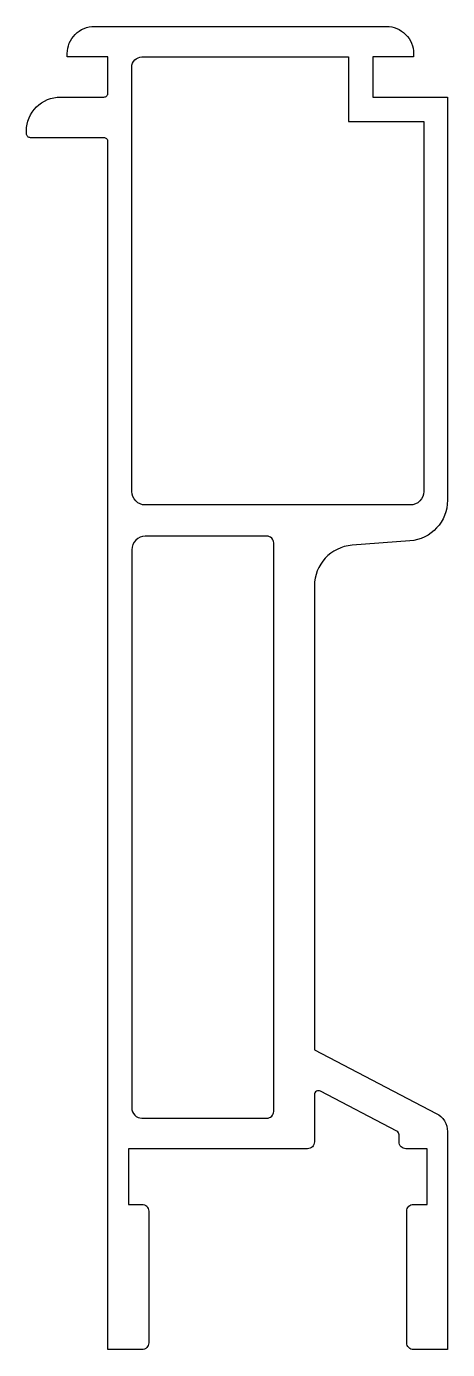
# Model space of a CAD drawing. Extents: x 240.4 to 271.4, y 173 to 270.5.
import ezdxf

# ---------------------------------------------------------------- set-up
doc = ezdxf.new("R2010")
doc.units = 0
doc.layers.add('ANA', color=220, linetype='CONTINUOUS')

msp = doc.modelspace()

# ---------------------------------------------------------------- linework, layer by layer
at = {"layer": 'ANA'}
for points in [[(246.447, 173.02), (246.447, 262.02, 0.414214), (246.147, 262.32), (240.747, 262.32, -0.414214), (240.447, 262.62), (240.447, 262.82, -0.414214), (242.947, 265.32), (246.147, 265.32, 0.414214), (246.447, 265.62), (246.447, 268.27), (243.447, 268.27), (243.447, 268.52, -0.414214), (245.447, 270.52), (266.947, 270.52, -0.414214), (268.947, 268.52), (268.947, 268.27), (265.947, 268.27), (265.947, 265.32), (271.447, 265.32), (271.447, 235.604, -0.391977), (268.676, 232.613), (264.417, 232.286, 0.391977), (261.647, 229.295), (261.647, 195.109), (270.613, 190.421, -0.284915), (271.447, 189.077), (271.447, 173.02), (268.947, 173.02, -0.414214), (268.447, 173.52), (268.447, 183.22, -0.414214), (268.947, 183.72), (269.947, 183.72), (269.947, 187.82), (268.383, 187.82, -0.414214), (267.883, 188.32), (267.883, 188.846, 0.279211), (267.722, 189.112), (262.086, 192.058, 0.563464), (261.647, 191.792), (261.647, 188.32, -0.414214), (261.147, 187.82), (247.947, 187.82), (247.947, 183.72), (248.947, 183.72, -0.414214), (249.447, 183.22), (249.447, 173.52, -0.414214), (248.947, 173.02)], [(248.197, 231.958), (248.197, 190.82, 0.414214), (248.947, 190.07), (258.147, 190.07, 0.414214), (258.647, 190.57), (258.647, 232.458, 0.414214), (258.147, 232.958), (249.197, 232.958, 0.414214)]]:
    msp.add_lwpolyline(points, format="xyb", close=True, dxfattribs=at)
at = {"layer": 'ANA', "color": 6}
msp.add_lwpolyline([(264.147, 263.52), (269.697, 263.52), (269.697, 236.258, -0.414214), (268.697, 235.258), (249.197, 235.258, -0.414214), (248.197, 236.258), (248.197, 267.52, -0.414214), (248.947, 268.27), (264.147, 268.27)], format="xyb", close=True, dxfattribs=at)

doc.saveas('drawing.dxf')
